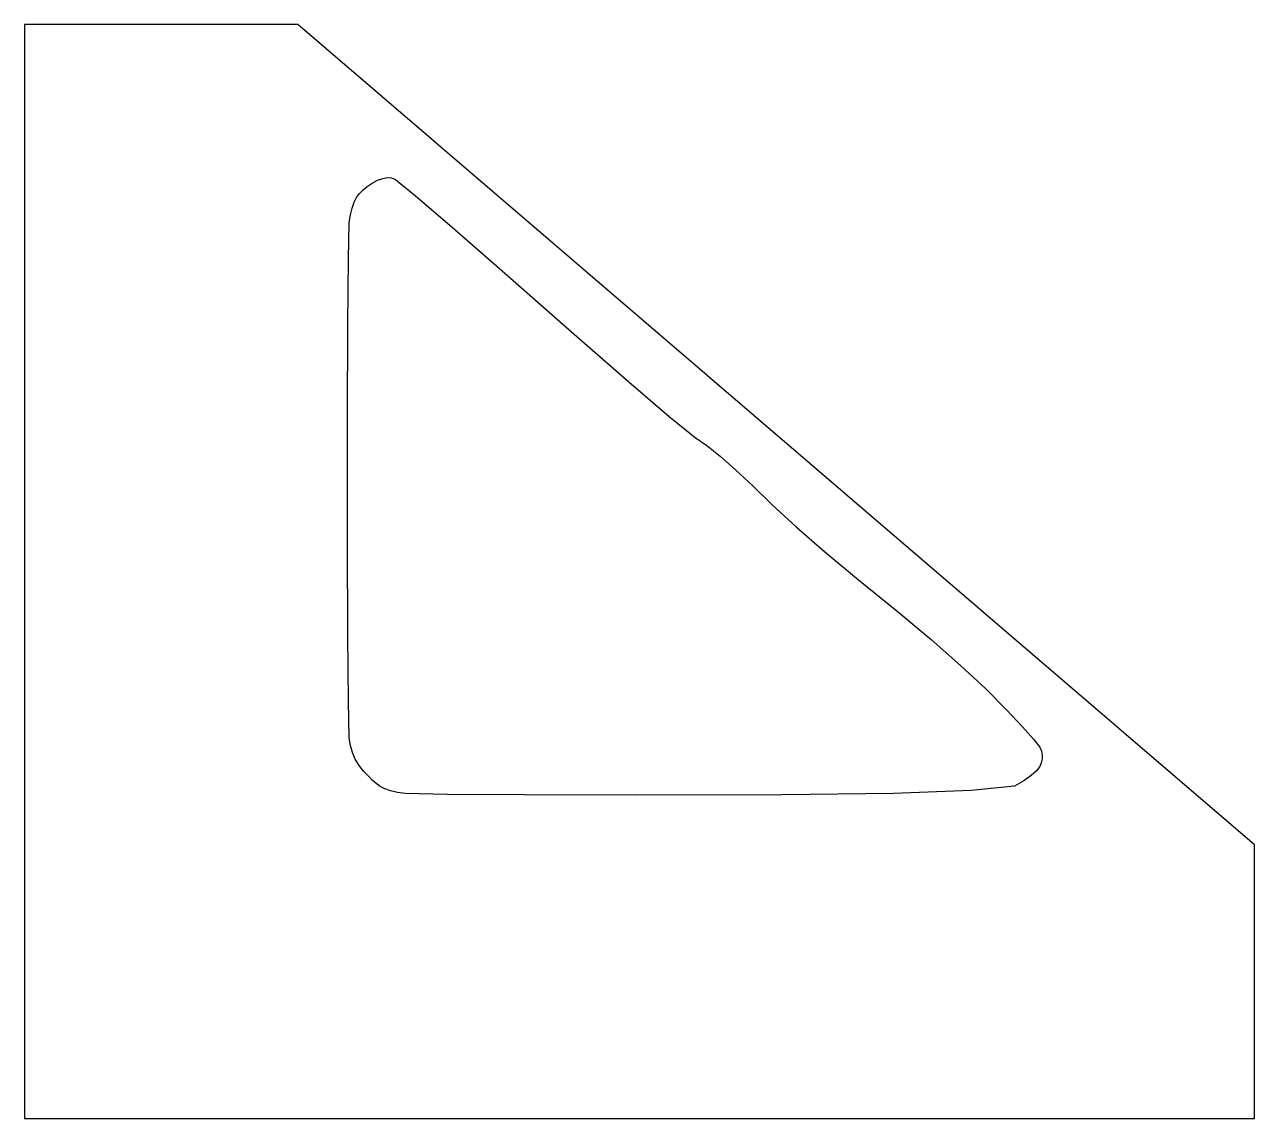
# Model space of a CAD drawing. Header units: millimetres. Extents: x -25 to 203, y -25 to 178.
import ezdxf

# ---------------------------------------------------------------- set-up
doc = ezdxf.new("R2010")
doc.units = ezdxf.units.MM

msp = doc.modelspace()

# ---------------------------------------------------------------- linework, layer by layer
at = {"layer": 'CUT'}
for points in [[(-25.4, 177.8), (-25.4, -25.4), (203.2, -25.4), (203.2, 25.4), (25.4, 177.8)], [(163.3243, 43.5372), (163.5939, 42.8228), (163.7275, 42.1084), (163.7251, 41.3941), (163.5867, 40.6797), (163.3124, 39.9653), (162.6785, 39.1706), (161.6852, 38.2955), (160.3323, 37.34), (158.6199, 36.3042), (150.549, 35.5191), (136.1197, 34.9846), (115.3319, 34.7009), (88.1856, 34.6678), (67.4688, 34.6974), (53.1812, 34.7898), (45.3231, 34.9449), (43.8944, 35.1628), (42.6442, 35.4561), (41.5727, 35.8249), (40.6797, 36.2692), (39.9653, 36.7889), (39.2168, 37.4401), (38.4341, 38.2228), (37.6172, 39.137), (36.7662, 40.1827), (36.0734, 41.3242), (35.539, 42.5614), (35.1628, 43.8944), (34.9449, 45.3231), (34.7815, 52.1097), (34.6726, 64.2541), (34.6181, 81.7562), (34.6181, 104.6163), (34.6727, 122.1184), (34.7819, 134.2628), (34.9457, 141.0494), (35.164, 142.4781), (35.4635, 143.7283), (35.8441, 144.7998), (36.3059, 145.6928), (36.8488, 146.4072), (37.5114, 147.0825), (38.2939, 147.7186), (39.1962, 148.3157), (40.2182, 148.8737), (41.1633, 149.2248), (42.0315, 149.369), (42.8228, 149.3064), (43.5372, 149.0368), (47.2877, 145.9993), (54.0742, 140.1938), (63.8969, 131.6203), (76.7556, 120.2789), (86.9355, 111.4058), (94.4364, 105.0009), (99.2584, 101.0642), (101.4016, 99.5958), (103.9019, 97.6114), (106.7594, 95.1111), (109.9741, 92.0949), (113.5459, 88.5626), (118.0108, 84.4748), (123.3686, 79.8314), (129.6194, 74.6323), (136.7631, 68.8777), (143.086, 63.5844), (148.588, 58.7524), (153.2692, 54.3818), (157.1295, 50.4726), (160.0921, 47.3621), (162.157, 45.0503)]]:
    msp.add_lwpolyline(points, close=True, dxfattribs=at)

doc.saveas('drawing.dxf')
